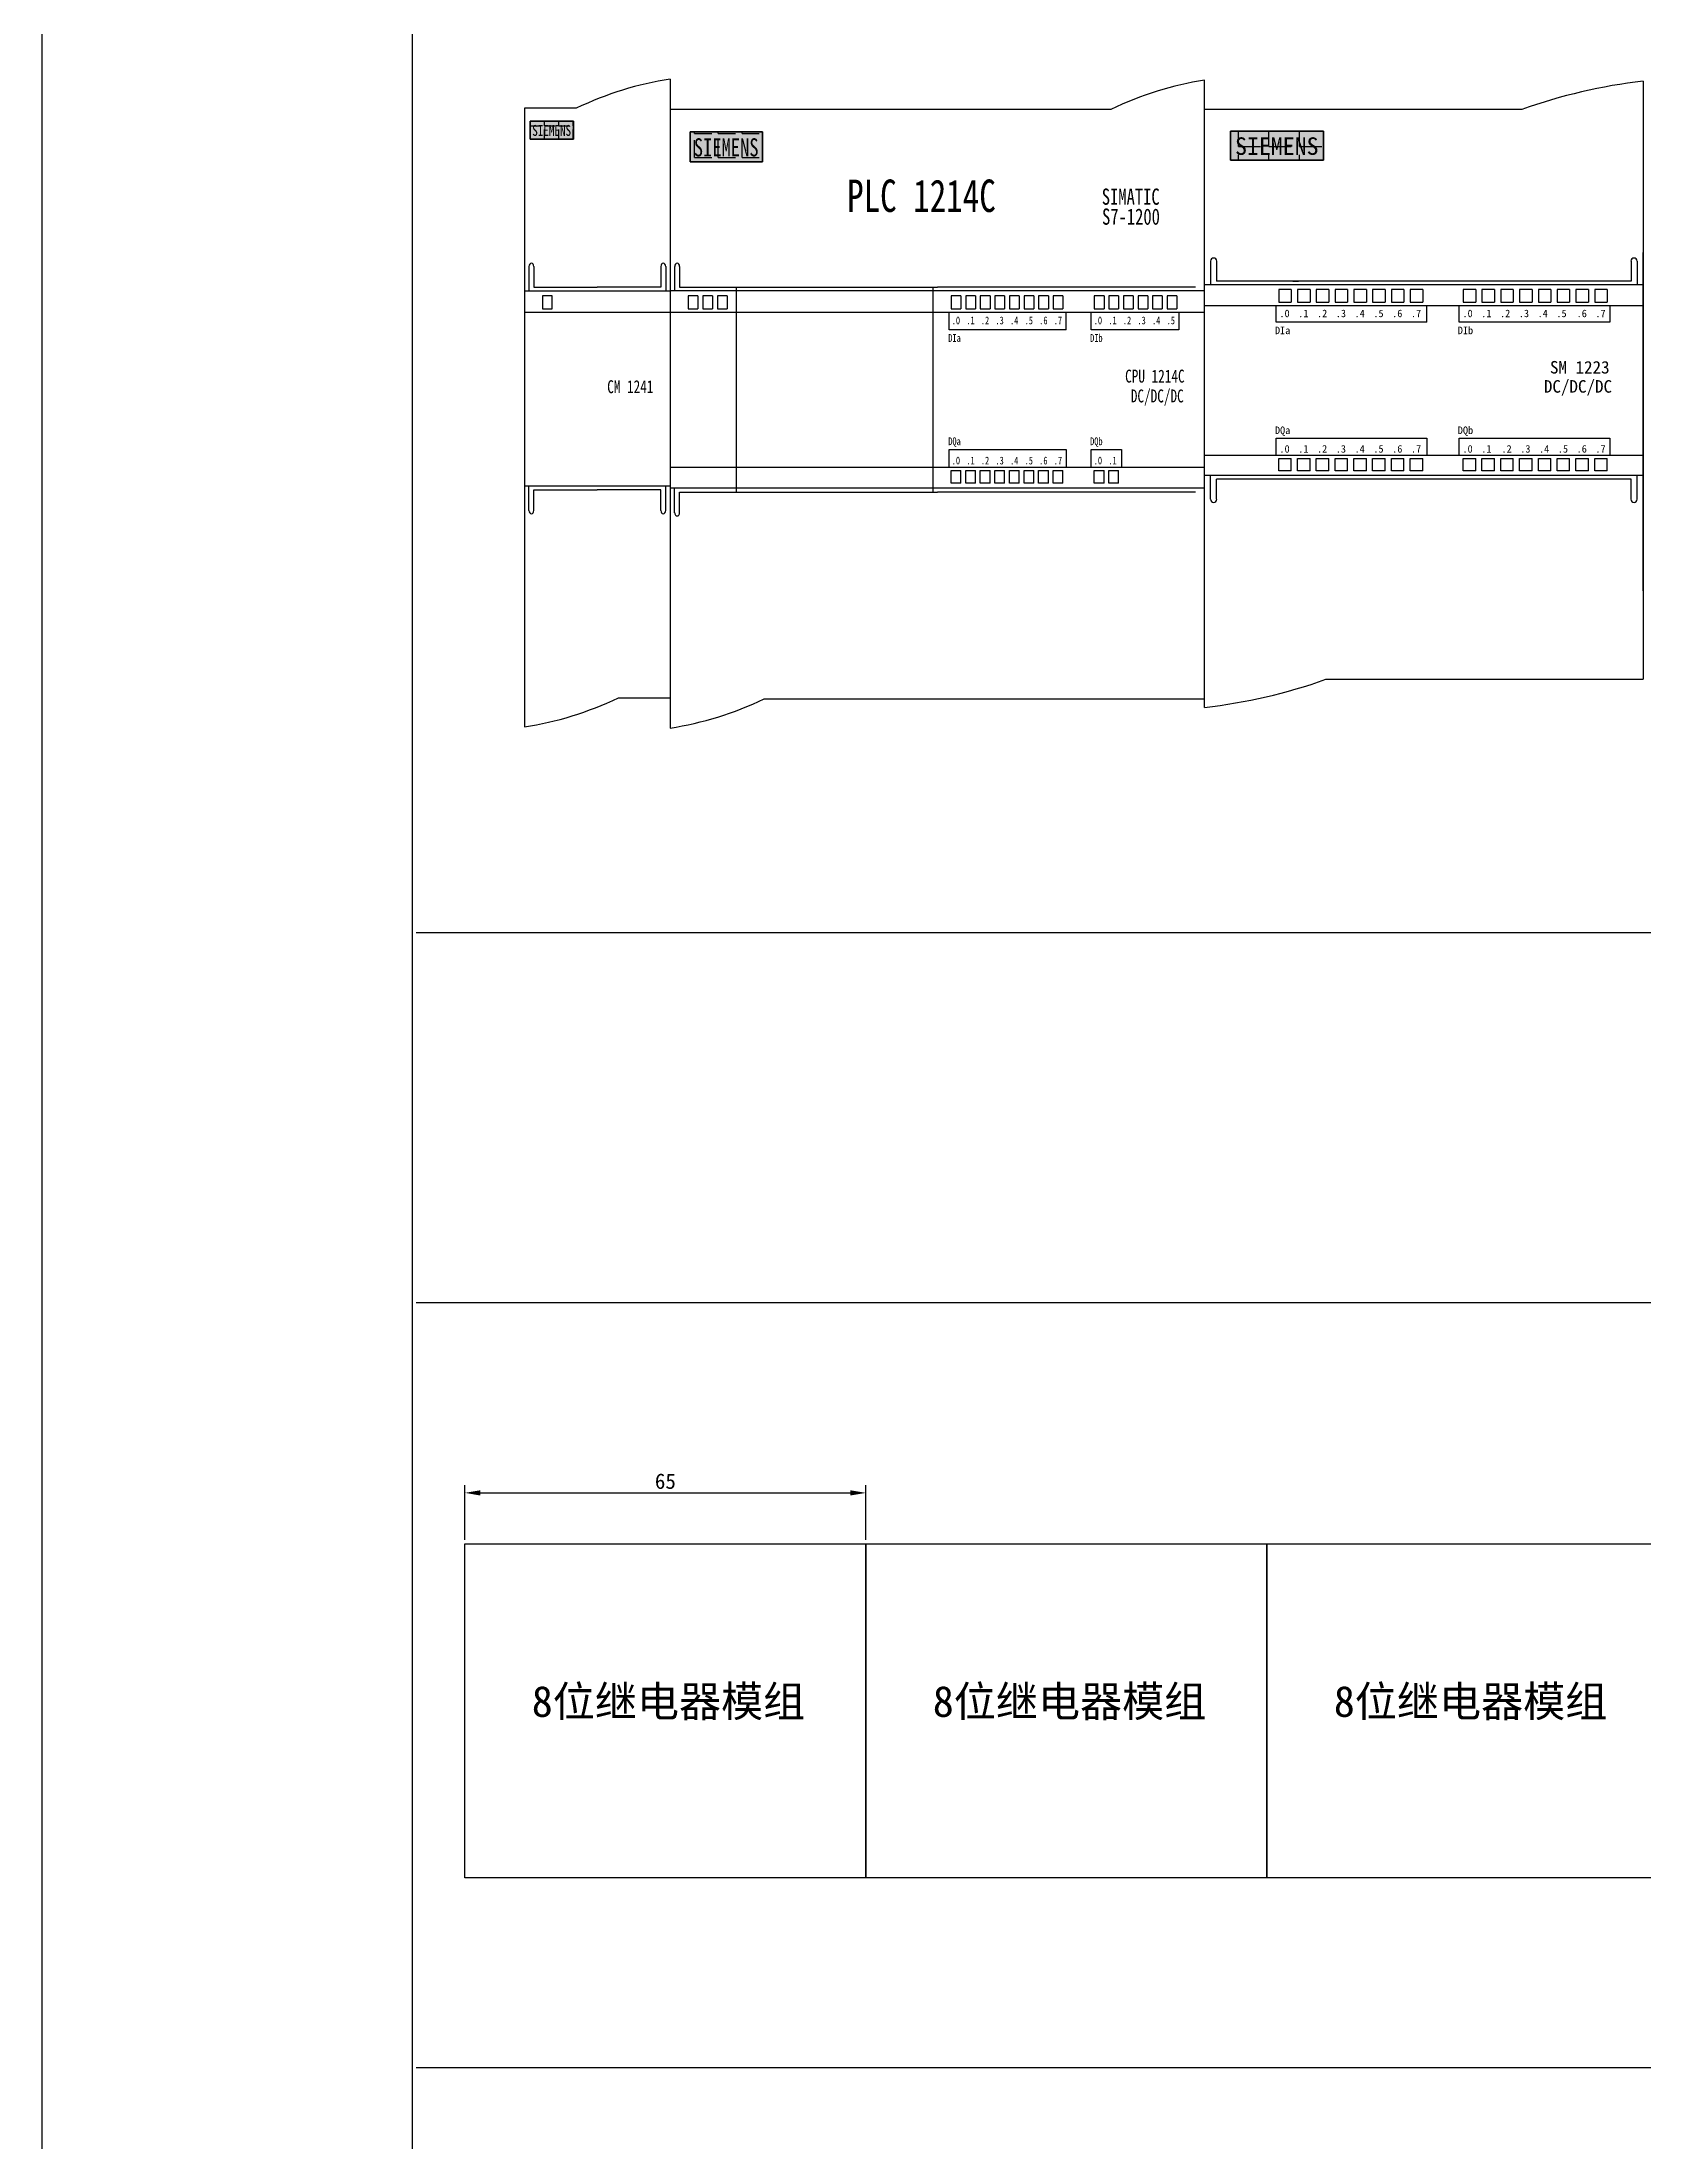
# Model space of a CAD drawing. Header units: millimetres. Extents: x 914 to 910632, y -176 to 682692.
# Drawn here: x 4494.6 to 4754, y 422.5 to 762.9 of the extents above; entities that cross this region are included whole.
import ezdxf
from ezdxf.enums import TextEntityAlignment as Align

# ---------------------------------------------------------------- set-up
doc = ezdxf.new("R2010")
doc.units = ezdxf.units.MM
doc.layers.add('0 @ 1', color=7, linetype='Continuous')
doc.layers.add('EPLAN110', color=6, linetype='Continuous', lineweight=35)
doc.styles.get("Standard").update_dxf_attribs({"font": 'arial.ttf'})
doc.styles.add('宋体', font='')
doc.styles.get('宋体').set_extended_font_data('宋体')
doc.dimstyles.new('ISO-25', dxfattribs={"dimtxt": 2.5, "dimasz": 2.5, "dimexe": 1.25, "dimexo": 0.625, "dimtad": 1, "dimtxsty": 'Standard', "dimcen": 2.5, "dimadec": 0, "dimazin": 0, "dimtfac": 1, "dimtmove": 0, "dimatfit": 3, "dimfxl": 1, "dimarcsym": 0})

# ---------------------------------------------------------------- blocks, each defined once
blk = doc.blocks.new('1214C PLC')
at = {"layer": '0 @ 1', "linetype": 'ByBlock'}
h = blk.add_hatch(dxfattribs=at)
h.set_pattern_fill('ANGLE', color=256, scale=0.147)
h.set_pattern_definition([(0, (-288.8329, 229.3239), (0, 1.026795), [0.74676, -0.280035]), (90, (-288.8329, 229.3239), (-1.026795, 6e-17), [0.74676, -0.280035])])
h.paths.add_polyline_path([(-3.32, -0.69), (-3.32, -1.67), (-0.19, -1.67), (-0.19, -0.69)])
h.paths.add_polyline_path([(-3.31, -1.63), (-0.1, -1.63), (-0.1, -0.77), (-3.31, -0.77)], flags=9)
h = blk.add_hatch(color=256, dxfattribs=at)
h.dxf.hatch_style = 1
h.paths.add_polyline_path([(-3.32, -0.69), (-3.32, -1.67), (-0.19, -1.67), (-0.19, -0.69)])
h.paths.add_polyline_path([(-3.31, -1.63), (-0.1, -1.63), (-0.1, -0.77), (-3.31, -0.77)], flags=9)
h = blk.add_hatch(dxfattribs=at)
h.set_pattern_fill('ANGLE', color=256, scale=0.245)
h.set_pattern_definition([(0, (-467.644, 382.0887), (0, 1.711325), [1.2446, -0.466725]), (90, (-467.644, 382.0887), (-1.711325, 1e-16), [1.2446, -0.466725])])
h.paths.add_polyline_path([(8.21, -1.27), (8.21, -2.9), (13.42, -2.9), (13.42, -1.27)])
h.paths.add_polyline_path([(8.23, -2.84), (13.58, -2.84), (13.58, -1.41), (8.23, -1.41)], flags=9)
h = blk.add_hatch(color=256, dxfattribs=at)
h.dxf.hatch_style = 1
h.paths.add_polyline_path([(8.21, -1.27), (8.21, -2.9), (13.42, -2.9), (13.42, -1.27)])
h.paths.add_polyline_path([(8.23, -2.84), (13.58, -2.84), (13.58, -1.41), (8.23, -1.41)], flags=9)
at = {"linetype": 'ByBlock'}
for p, q in [((6.77, 1.58), (6.77, -31.85)), ((45.27, -31.91), (45.27, 1.52)), ((0, 0), (-3.73, 0)), ((-3.73, 0), (-3.73, -33.42)), ((-3.32, -0.69), (-3.32, -1.67)), ((-0.19, -0.69), (-3.32, -0.69)), ((-0.19, -1.67), (-0.19, -0.69)), ((6.77, -0.06), (6.77, -33.48)), ((38.5, -0.06), (6.77, -0.06)), ((-3.32, -1.67), (-0.19, -1.67)), ((8.21, -1.27), (8.21, -2.9)), ((13.42, -1.27), (8.21, -1.27)), ((13.42, -2.9), (13.42, -1.27)), ((8.21, -2.9), (13.42, -2.9)), ((-3.41, -8.54), (-3.41, -9.87)), ((-3.06, -8.54), (-3.06, -9.66)), ((6.1, -8.54), (6.1, -9.66)), ((6.45, -8.54), (6.45, -9.87)), ((7.09, -8.54), (7.09, -9.87)), ((7.44, -8.54), (7.44, -9.66)), ((-3.73, -9.87), (6.77, -9.87)), ((-3.06, -9.66), (1.52, -9.66)), ((-2.43, -10.13), (-2.43, -10.83)), ((-1.73, -10.13), (-2.43, -10.13)), ((-1.73, -10.83), (-1.73, -10.13)), ((6.1, -9.66), (1.52, -9.66)), ((45.27, -9.87), (6.77, -9.87)), ((7.44, -9.66), (26.02, -9.66)), ((8.77, -10.13), (8.07, -10.13)), ((8.07, -10.13), (8.07, -10.83)), ((8.77, -10.13), (8.77, -10.83)), ((9.82, -10.13), (9.12, -10.13)), ((9.12, -10.13), (9.12, -10.83)), ((9.82, -10.13), (9.82, -10.83)), ((10.87, -10.13), (10.17, -10.13)), ((10.17, -10.13), (10.17, -10.83)), ((10.87, -10.13), (10.87, -10.83)), ((11.52, -9.66), (11.52, -20.73)), ((25.7, -9.66), (25.7, -20.73)), ((44.6, -9.66), (26.02, -9.66)), ((27.71, -10.13), (27.01, -10.13)), ((27.01, -10.13), (27.01, -10.83)), ((27.71, -10.13), (27.71, -10.83)), ((28.76, -10.13), (28.06, -10.13)), ((28.06, -10.13), (28.06, -10.83)), ((28.76, -10.13), (28.76, -10.83)), ((29.81, -10.13), (29.11, -10.13)), ((29.11, -10.13), (29.11, -10.83)), ((29.81, -10.13), (29.81, -10.83)), ((30.86, -10.13), (30.16, -10.13)), ((30.16, -10.13), (30.16, -10.83)), ((30.86, -10.13), (30.86, -10.83)), ((31.91, -10.13), (31.21, -10.13)), ((31.21, -10.13), (31.21, -10.83)), ((31.91, -10.13), (31.91, -10.83)), ((32.96, -10.13), (32.26, -10.13)), ((32.26, -10.13), (32.26, -10.83)), ((32.96, -10.13), (32.96, -10.83)), ((34.01, -10.13), (33.31, -10.13)), ((33.31, -10.13), (33.31, -10.83)), ((34.01, -10.13), (34.01, -10.83)), ((35.06, -10.13), (34.36, -10.13)), ((34.36, -10.13), (34.36, -10.83)), ((35.06, -10.13), (35.06, -10.83)), ((38.02, -10.13), (37.32, -10.13)), ((37.32, -10.13), (37.32, -10.83)), ((38.02, -10.13), (38.02, -10.83)), ((39.07, -10.13), (38.37, -10.13)), ((38.37, -10.13), (38.37, -10.83)), ((39.07, -10.13), (39.07, -10.83)), ((40.12, -10.13), (39.42, -10.13)), ((39.42, -10.13), (39.42, -10.83)), ((40.12, -10.13), (40.12, -10.83)), ((41.17, -10.13), (40.47, -10.13)), ((40.47, -10.13), (40.47, -10.83)), ((41.17, -10.13), (41.17, -10.83)), ((42.22, -10.13), (41.52, -10.13)), ((41.52, -10.13), (41.52, -10.83)), ((42.22, -10.13), (42.22, -10.83)), ((43.27, -10.13), (42.57, -10.13)), ((42.57, -10.13), (42.57, -10.83)), ((43.27, -10.13), (43.27, -10.83)), ((-3.73, -11.01), (6.77, -11.01)), ((-2.43, -10.83), (-1.73, -10.83)), ((6.77, -11.01), (45.27, -11.01)), ((8.07, -10.83), (8.77, -10.83)), ((9.12, -10.83), (9.82, -10.83)), ((10.17, -10.83), (10.87, -10.83)), ((26.86, -11.96), (26.86, -11.01)), ((27.01, -10.83), (27.71, -10.83)), ((28.06, -10.83), (28.76, -10.83)), ((29.11, -10.83), (29.81, -10.83)), ((30.16, -10.83), (30.86, -10.83)), ((31.21, -10.83), (31.91, -10.83)), ((32.26, -10.83), (32.96, -10.83)), ((33.31, -10.83), (34.01, -10.83)), ((34.36, -10.83), (35.06, -10.83)), ((35.29, -11.96), (35.29, -11.01)), ((37.09, -11.96), (37.09, -11.01)), ((37.32, -10.83), (38.02, -10.83)), ((38.37, -10.83), (39.07, -10.83)), ((39.42, -10.83), (40.12, -10.83)), ((40.47, -10.83), (41.17, -10.83)), ((41.52, -10.83), (42.22, -10.83)), ((42.57, -10.83), (43.27, -10.83)), ((43.42, -11.01), (43.42, -11.96)), ((35.29, -11.96), (26.86, -11.96)), ((43.42, -11.96), (37.09, -11.96)), ((26.86, -19.38), (26.86, -18.44)), ((26.86, -18.44), (35.29, -18.44)), ((35.29, -18.44), (35.29, -19.38)), ((37.09, -19.38), (37.09, -18.44)), ((37.09, -18.44), (39.29, -18.44)), ((39.29, -18.44), (39.29, -19.38)), ((-3.73, -20.4), (6.77, -20.4)), ((-3.41, -21.73), (-3.41, -20.4)), ((6.45, -21.73), (6.45, -20.4)), ((6.77, -19.38), (45.27, -19.38)), ((27.01, -20.26), (27.01, -19.56)), ((27.01, -19.56), (27.71, -19.56)), ((27.71, -20.26), (27.01, -20.26)), ((27.71, -20.26), (27.71, -19.56)), ((28.06, -20.26), (28.06, -19.56)), ((28.06, -19.56), (28.76, -19.56)), ((28.76, -20.26), (28.06, -20.26)), ((28.76, -20.26), (28.76, -19.56)), ((29.11, -20.26), (29.11, -19.56)), ((29.11, -19.56), (29.81, -19.56)), ((29.81, -20.26), (29.11, -20.26)), ((29.81, -20.26), (29.81, -19.56)), ((30.16, -20.26), (30.16, -19.56)), ((30.16, -19.56), (30.86, -19.56)), ((30.86, -20.26), (30.16, -20.26)), ((30.86, -20.26), (30.86, -19.56)), ((31.21, -20.26), (31.21, -19.56)), ((31.21, -19.56), (31.91, -19.56)), ((31.91, -20.26), (31.21, -20.26)), ((31.91, -20.26), (31.91, -19.56)), ((32.26, -20.26), (32.26, -19.56)), ((32.26, -19.56), (32.96, -19.56)), ((32.96, -20.26), (32.26, -20.26)), ((32.96, -20.26), (32.96, -19.56)), ((33.31, -20.26), (33.31, -19.56)), ((33.31, -19.56), (34.01, -19.56)), ((34.01, -20.26), (33.31, -20.26)), ((34.01, -20.26), (34.01, -19.56)), ((34.36, -20.26), (34.36, -19.56)), ((34.36, -19.56), (35.06, -19.56)), ((35.06, -20.26), (34.36, -20.26)), ((35.06, -20.26), (35.06, -19.56)), ((37.32, -20.26), (37.32, -19.56)), ((37.32, -19.56), (38.02, -19.56)), ((38.02, -20.26), (37.32, -20.26)), ((38.02, -20.26), (38.02, -19.56)), ((38.37, -20.26), (38.37, -19.56)), ((38.37, -19.56), (39.07, -19.56)), ((39.07, -20.26), (38.37, -20.26)), ((39.07, -20.26), (39.07, -19.56)), ((-3.06, -21.73), (-3.06, -20.61)), ((-3.06, -20.61), (1.52, -20.61)), ((6.1, -20.61), (1.52, -20.61)), ((6.1, -21.73), (6.1, -20.61)), ((45.27, -20.52), (6.77, -20.52)), ((7.09, -21.85), (7.09, -20.52)), ((7.44, -21.85), (7.44, -20.73)), ((7.44, -20.73), (26.02, -20.73)), ((44.6, -20.73), (26.02, -20.73)), ((3.04, -31.85), (6.77, -31.85)), ((13.54, -31.91), (45.27, -31.91))]:
    blk.add_line(p, q, dxfattribs=at)
for points in [[(6.77, 1.58, 0.056978), (0, 0, -0.457417)], [(45.27, 1.52, 0.056978), (38.5, -0.06, -0.457417)], [(-3.73, -33.42, 0.056978), (3.04, -31.85, -0.457417)], [(6.77, -33.48, 0.056978), (13.54, -31.91, -0.457417)]]:
    blk.add_lwpolyline(points, format="xyb", dxfattribs=at)
for points in [[(-3.32, -0.69), (-0.19, -0.69), (-0.19, -1.67), (-3.32, -1.67)], [(8.21, -1.27), (13.42, -1.27), (13.42, -2.9), (8.21, -2.9)]]:
    blk.add_lwpolyline(points, close=True, dxfattribs=at)
for centre, start, end in [((-3.23, -8.54), 0, 180), ((6.27, -8.54), 0, 180), ((7.27, -8.54), 0, 180), ((-3.23, -21.73), 180, 0), ((6.27, -21.73), 180, 0), ((7.27, -21.85), 180, 0)]:
    blk.add_arc(centre, 0.175, start, end, dxfattribs=at)
at = {"layer": '0 @ 1', "linetype": 'ByBlock', "style": '宋体'}
for s, p in [('.0', (27.05, -11.67)), ('.1', (28.1, -11.67)), ('.2', (29.15, -11.67)), ('.3', (30.2, -11.67)), ('.4', (31.25, -11.67)), ('.5', (32.3, -11.67)), ('.6', (33.35, -11.67)), ('.7', (34.4, -11.67)), ('.0', (37.28, -11.67)), ('.1', (38.33, -11.67)), ('.2', (39.38, -11.67)), ('.3', (40.43, -11.67)), ('.4', (41.48, -11.67)), ('.5', (42.53, -11.67)), ('DIa', (26.8, -12.62)), ('DIb', (37.02, -12.62)), ('DQa', (26.8, -18.2)), ('DQb', (37.02, -18.2)), ('.0', (27.05, -19.24)), ('.1', (28.1, -19.24)), ('.2', (29.15, -19.24)), ('.3', (30.2, -19.24)), ('.4', (31.25, -19.24)), ('.5', (32.3, -19.24)), ('.6', (33.35, -19.24)), ('.7', (34.4, -19.24)), ('.0', (37.28, -19.24)), ('.1', (38.33, -19.24))]:
    blk.add_text(s, height=0.42, dxfattribs=at).set_placement(p)
at = {"layer": 'EPLAN110', "linetype": 'ByBlock', "style": '宋体'}
for s, height, p in [('SIEMENS', 0.588, (-3.17, -1.49)), ('SIEMENS', 0.98, (8.47, -2.6)), ('PLC 1214C', 1.75, (19.51, -5.6)), ('SIMATIC', 0.875, (37.86, -5.21)), ('S7-1200', 0.875, (37.88, -6.29)), ('CM 1241', 0.7, (2.23, -15.39)), ('CPU 1214C', 0.7, (39.54, -14.82)), ('DC/DC/DC', 0.7, (39.95, -15.89))]:
    blk.add_text(s, height=height, dxfattribs=at).set_placement(p)
blk = doc.blocks.new('1223扩展IO模块')
at = {"layer": '0 @ 1', "linetype": 'ByBlock'}
h = blk.add_hatch(dxfattribs=at)
h.set_pattern_fill('ANGLE', color=256, scale=0.245)
h.set_pattern_definition([(0, (-479.6633, 382.1504), (0, 1.711325), [1.2446, -0.466725]), (90, (-479.6633, 382.1504), (-1.711325, 1e-16), [1.2446, -0.466725])])
h.paths.add_polyline_path([(-3.81, -1.21), (-3.81, -2.84), (1.4, -2.84), (1.4, -1.21)])
h.paths.add_polyline_path([(-3.79, -2.78), (1.56, -2.78), (1.56, -1.35), (-3.79, -1.35)], flags=9)
h = blk.add_hatch(color=256, dxfattribs=at)
h.dxf.hatch_style = 1
h.paths.add_polyline_path([(-3.81, -1.21), (-3.81, -2.84), (1.4, -2.84), (1.4, -1.21)])
h.paths.add_polyline_path([(-3.79, -2.78), (1.56, -2.78), (1.56, -1.35), (-3.79, -1.35)], flags=9)
at = {"linetype": 'ByBlock'}
for p, q in [((19.25, 1.58), (19.25, -31.85)), ((12.48, 0), (-5.25, 0)), ((-5.25, -33.42), (-5.25, 0)), ((-3.81, -1.21), (-3.81, -2.84)), ((1.4, -1.21), (-3.81, -1.21)), ((1.4, -2.84), (1.4, -1.21)), ((-3.81, -2.84), (1.4, -2.84)), ((19.25, -26.9), (19.25, -8)), ((19.25, -26.9), (19.25, -8)), ((-4.93, -8.48), (-4.93, -9.81)), ((-4.58, -8.48), (-4.58, -9.6)), ((18.58, -8.48), (18.58, -9.6)), ((18.93, -8.48), (18.93, -9.81)), ((19.25, -9.81), (-5.25, -9.81)), ((18.58, -9.6), (-4.58, -9.6)), ((-0.41, -10.07), (-1.11, -10.07)), ((-1.11, -10.07), (-1.11, -10.77)), ((-0.41, -10.07), (-0.41, -10.77)), ((-0.32, -9.6), (0, -9.6)), ((0.64, -10.07), (-0.06, -10.07)), ((-0.06, -10.07), (-0.06, -10.77)), ((0.64, -10.07), (0.64, -10.77)), ((1.69, -10.07), (0.99, -10.07)), ((0.99, -10.07), (0.99, -10.77)), ((1.69, -10.07), (1.69, -10.77)), ((2.74, -10.07), (2.04, -10.07)), ((2.04, -10.07), (2.04, -10.77)), ((2.74, -10.07), (2.74, -10.77)), ((3.79, -10.07), (3.09, -10.07)), ((3.09, -10.07), (3.09, -10.77)), ((3.79, -10.07), (3.79, -10.77)), ((4.84, -10.07), (4.14, -10.07)), ((4.14, -10.07), (4.14, -10.77)), ((4.84, -10.07), (4.84, -10.77)), ((5.89, -10.07), (5.19, -10.07)), ((5.19, -10.07), (5.19, -10.77)), ((5.89, -10.07), (5.89, -10.77)), ((6.94, -10.07), (6.24, -10.07)), ((6.24, -10.07), (6.24, -10.77)), ((6.94, -10.07), (6.94, -10.77)), ((9.9, -10.07), (9.2, -10.07)), ((9.2, -10.07), (9.2, -10.77)), ((9.9, -10.07), (9.9, -10.77)), ((10.95, -10.07), (10.25, -10.07)), ((10.25, -10.07), (10.25, -10.77)), ((10.95, -10.07), (10.95, -10.77)), ((12, -10.07), (11.3, -10.07)), ((11.3, -10.07), (11.3, -10.77)), ((12, -10.07), (12, -10.77)), ((13.05, -10.07), (12.35, -10.07)), ((12.35, -10.07), (12.35, -10.77)), ((13.05, -10.07), (13.05, -10.77)), ((14.1, -10.07), (13.4, -10.07)), ((13.4, -10.07), (13.4, -10.77)), ((14.1, -10.07), (14.1, -10.77)), ((15.15, -10.07), (14.45, -10.07)), ((14.45, -10.07), (14.45, -10.77)), ((15.15, -10.07), (15.15, -10.77)), ((16.2, -10.07), (15.5, -10.07)), ((15.5, -10.07), (15.5, -10.77)), ((16.2, -10.07), (16.2, -10.77)), ((17.25, -10.07), (16.55, -10.07)), ((16.55, -10.07), (16.55, -10.77)), ((17.25, -10.07), (17.25, -10.77)), ((-5.25, -10.95), (19.25, -10.95)), ((-1.26, -11.89), (-1.26, -10.95)), ((-1.11, -10.77), (-0.41, -10.77)), ((-0.06, -10.77), (0.64, -10.77)), ((0.99, -10.77), (1.69, -10.77)), ((2.04, -10.77), (2.74, -10.77)), ((3.09, -10.77), (3.79, -10.77)), ((4.14, -10.77), (4.84, -10.77)), ((5.19, -10.77), (5.89, -10.77)), ((6.24, -10.77), (6.94, -10.77)), ((7.17, -11.89), (7.17, -10.95)), ((8.97, -11.89), (8.97, -10.95)), ((9.2, -10.77), (9.9, -10.77)), ((10.25, -10.77), (10.95, -10.77)), ((11.3, -10.77), (12, -10.77)), ((12.35, -10.77), (13.05, -10.77)), ((13.4, -10.77), (14.1, -10.77)), ((14.45, -10.77), (15.15, -10.77)), ((15.5, -10.77), (16.2, -10.77)), ((16.55, -10.77), (17.25, -10.77)), ((17.4, -10.95), (17.4, -11.89)), ((7.17, -11.89), (-1.26, -11.89)), ((17.4, -11.89), (8.97, -11.89)), ((-1.26, -19.32), (-1.26, -18.37)), ((-1.26, -18.37), (7.17, -18.37)), ((7.17, -18.37), (7.17, -19.32)), ((8.97, -19.32), (8.97, -18.37)), ((8.97, -18.37), (17.4, -18.37)), ((17.4, -18.37), (17.4, -19.32)), ((-5.25, -19.32), (19.25, -19.32)), ((-1.11, -20.2), (-1.11, -19.5)), ((-1.11, -19.5), (-0.41, -19.5)), ((-0.41, -20.2), (-0.41, -19.5)), ((-0.06, -20.2), (-0.06, -19.5)), ((-0.06, -19.5), (0.64, -19.5)), ((0.64, -20.2), (0.64, -19.5)), ((0.99, -20.2), (0.99, -19.5)), ((0.99, -19.5), (1.69, -19.5)), ((1.69, -20.2), (1.69, -19.5)), ((2.04, -20.2), (2.04, -19.5)), ((2.04, -19.5), (2.74, -19.5)), ((2.74, -20.2), (2.74, -19.5)), ((3.09, -20.2), (3.09, -19.5)), ((3.09, -19.5), (3.79, -19.5)), ((3.79, -20.2), (3.79, -19.5)), ((4.14, -20.2), (4.14, -19.5)), ((4.14, -19.5), (4.84, -19.5)), ((4.84, -20.2), (4.84, -19.5)), ((5.19, -20.2), (5.19, -19.5)), ((5.19, -19.5), (5.89, -19.5)), ((5.89, -20.2), (5.89, -19.5)), ((6.24, -20.2), (6.24, -19.5)), ((6.24, -19.5), (6.94, -19.5)), ((6.94, -20.2), (6.94, -19.5)), ((9.2, -20.2), (9.2, -19.5)), ((9.2, -19.5), (9.9, -19.5)), ((9.9, -20.2), (9.9, -19.5)), ((10.25, -20.2), (10.25, -19.5)), ((10.25, -19.5), (10.95, -19.5)), ((10.95, -20.2), (10.95, -19.5)), ((11.3, -20.2), (11.3, -19.5)), ((11.3, -19.5), (12, -19.5)), ((12, -20.2), (12, -19.5)), ((12.35, -20.2), (12.35, -19.5)), ((12.35, -19.5), (13.05, -19.5)), ((13.05, -20.2), (13.05, -19.5)), ((13.4, -20.2), (13.4, -19.5)), ((13.4, -19.5), (14.1, -19.5)), ((14.1, -20.2), (14.1, -19.5)), ((14.45, -20.2), (14.45, -19.5)), ((14.45, -19.5), (15.15, -19.5)), ((15.15, -20.2), (15.15, -19.5)), ((15.5, -20.2), (15.5, -19.5)), ((15.5, -19.5), (16.2, -19.5)), ((16.2, -20.2), (16.2, -19.5)), ((16.55, -20.2), (16.55, -19.5)), ((16.55, -19.5), (17.25, -19.5)), ((17.25, -20.2), (17.25, -19.5)), ((19.25, -20.46), (-5.25, -20.46)), ((-4.93, -21.79), (-4.93, -20.46)), ((18.58, -20.67), (-4.58, -20.67)), ((-4.58, -21.79), (-4.58, -20.67)), ((-0.41, -20.2), (-1.11, -20.2)), ((0.64, -20.2), (-0.06, -20.2)), ((1.69, -20.2), (0.99, -20.2)), ((2.74, -20.2), (2.04, -20.2)), ((3.79, -20.2), (3.09, -20.2)), ((4.84, -20.2), (4.14, -20.2)), ((5.89, -20.2), (5.19, -20.2)), ((6.94, -20.2), (6.24, -20.2)), ((9.9, -20.2), (9.2, -20.2)), ((10.95, -20.2), (10.25, -20.2)), ((12, -20.2), (11.3, -20.2)), ((13.05, -20.2), (12.35, -20.2)), ((14.1, -20.2), (13.4, -20.2)), ((15.15, -20.2), (14.45, -20.2)), ((16.2, -20.2), (15.5, -20.2)), ((17.25, -20.2), (16.55, -20.2)), ((18.58, -21.79), (18.58, -20.67)), ((18.93, -21.79), (18.93, -20.46)), ((1.52, -31.85), (19.25, -31.85))]:
    blk.add_line(p, q, dxfattribs=at)
for points in [[(19.25, 1.58, 0.056978), (12.48, 0, -0.457417)], [(-5.25, -33.42, 0.056978), (1.52, -31.85, -0.457417)]]:
    blk.add_lwpolyline(points, format="xyb", dxfattribs=at)
blk.add_lwpolyline([(-3.81, -1.21), (1.4, -1.21), (1.4, -2.84), (-3.81, -2.84)], close=True, dxfattribs=at)
for centre, start, end in [((-4.75, -8.48), 0, 180), ((18.75, -8.48), 0, 180), ((-4.75, -21.79), 180, 0), ((18.75, -21.79), 180, 0)]:
    blk.add_arc(centre, 0.175, start, end, dxfattribs=at)
at = {"layer": '0 @ 1', "linetype": 'ByBlock', "style": '宋体'}
for s, p in [('.0', (-1.07, -11.61)), ('.1', (-0.02, -11.61)), ('.2', (1.03, -11.61)), ('.3', (2.08, -11.61)), ('.4', (3.13, -11.61)), ('.5', (4.18, -11.61)), ('.6', (5.23, -11.61)), ('.7', (6.28, -11.61)), ('.0', (9.16, -11.61)), ('.1', (10.21, -11.61)), ('.2', (11.26, -11.61)), ('.3', (12.31, -11.61)), ('.4', (13.36, -11.61)), ('.5', (14.41, -11.61)), ('.6', (15.54, -11.61)), ('.7', (16.59, -11.61)), ('DIa', (-1.32, -12.56)), ('DIb', (8.9, -12.56)), ('DQa', (-1.32, -18.14)), ('.0', (-1.07, -19.18)), ('.1', (-0.02, -19.18)), ('.2', (1.03, -19.18)), ('.3', (2.08, -19.18)), ('.4', (3.13, -19.18)), ('.5', (4.18, -19.18)), ('.6', (5.23, -19.18)), ('.7', (6.28, -19.18)), ('DQb', (8.9, -18.14)), ('.0', (9.16, -19.18)), ('.1', (10.21, -19.18)), ('.2', (11.34, -19.18)), ('.3', (12.39, -19.18)), ('.4', (13.44, -19.18)), ('.5', (14.49, -19.18)), ('.6', (15.54, -19.18)), ('.7', (16.59, -19.18))]:
    blk.add_text(s, height=0.42, dxfattribs=at).set_placement(p)
at = {"layer": 'EPLAN110', "linetype": 'ByBlock', "style": '宋体'}
for s, height, p in [('SIEMENS', 0.98, (-3.55, -2.54)), ('SM 1223', 0.7, (14.05, -14.76)), ('DC/DC/DC', 0.7, (13.71, -15.83))]:
    blk.add_text(s, height=height, dxfattribs=at).set_placement(p)
blk = doc.blocks.new('*D341')
at = {"color": 0, "lineweight": -2, "transparency": 16777216}
for p, q in [((4563.09, 520.1), (4563.09, 528.98)), ((4565.59, 527.73), (4625.59, 527.73)), ((4628.09, 520.1), (4628.09, 528.98))]:
    blk.add_line(p, q, dxfattribs=at)
at = {"color": 0, "transparency": 16777216}
for points in [[(4565.59, 528.15), (4565.59, 527.31), (4563.09, 527.73)], [(4625.59, 528.15), (4625.59, 527.31), (4628.09, 527.73)]]:
    blk.add_solid(points, dxfattribs=at)
at = {"layer": 'Defpoints', "color": 0, "transparency": 16777216}
for p in [(4628.09, 527.73), (4563.09, 519.48), (4628.09, 519.48)]:
    blk.add_point(p, dxfattribs=at)
at = {"color": 0, "transparency": 16777216, "insert": (4595.59, 529.61), "char_height": 2.5, "attachment_point": 5, "style": '宋体'}
blk.add_mtext('65', dxfattribs=at)

msp = doc.modelspace()

# ---------------------------------------------------------------- linework, layer by layer
at = {"color": 1}
for p, q in [((4494.551, 1023.775), (4494.551, -176.225)), ((4554.551, 968.524), (4554.551, -116.575)), ((5435.176, 618.524), (4555.176, 618.524)), ((5435.176, 558.524), (4555.176, 558.524)), ((5435.176, 434.524), (4555.176, 434.524))]:
    msp.add_line(p, q, dxfattribs=at)
for points in [[(4563.094, 519.479), (4628.094, 519.479), (4628.094, 465.359), (4563.094, 465.359)], [(4628.094, 519.479), (4693.093, 519.479), (4693.093, 465.359), (4628.094, 465.359)], [(4693.093, 519.479), (4758.093, 519.479), (4758.093, 465.359), (4693.093, 465.359)]]:
    msp.add_lwpolyline(points, close=True)

# ---------------------------------------------------------------- block references
for name, p, xscale, yscale, zscale in [('1214C PLC', (4581.141, 752.137), 2.25, 3, 3), ('1223扩展IO模块', (4698.222, 751.952), 2.9, 2.9, 1.728000000000001)]:
    msp.add_blockref(name, p, dxfattribs=dict(xscale=xscale, yscale=yscale, zscale=zscale))

# ---------------------------------------------------------------- texts
at = {"color": 7, "style": '宋体'}
for p in [(4573.935, 489.935), (4638.934, 489.935), (4703.934, 489.935)]:
    msp.add_text('8位继电器模组', height=5, dxfattribs=at).set_placement(p, align=Align.BOTTOM_LEFT)

# ---------------------------------------------------------------- dimensions: what is measured, and where the dimension line sits
dim = msp.add_linear_dim(base=(4628.094, 527.731), p1=(4563.094, 519.479), p2=(4628.094, 519.479), dimstyle='ISO-25', override={"dimtxsty": '宋体'})
dim.commit()
dim.dimension.update_dxf_attribs({"geometry": '*D341', "text_midpoint": (4595.594, 529.606)})

doc.saveas('drawing.dxf')
